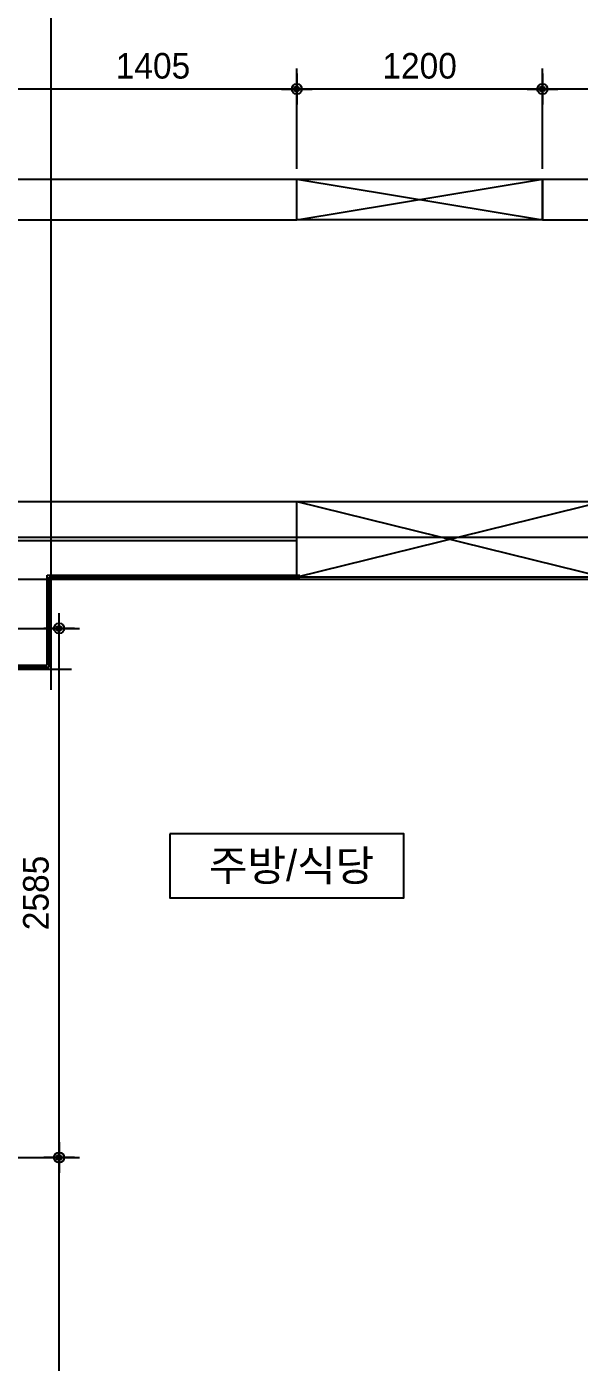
# Model space of a CAD drawing. Header units: millimetres. Extents: x 0 to 92204, y -190080 to 23760.
# Drawn here: x 9864 to 12563, y -147703 to -141179 of the extents above; entities that cross this region are included whole.
import ezdxf
from ezdxf.enums import TextEntityAlignment as Align

# ---------------------------------------------------------------- set-up
doc = ezdxf.new("R2010")
doc.units = ezdxf.units.MM
doc.header["$LTSCALE"] = 100
doc.linetypes.add('AUDIT_D_220706163347-0', pattern=[0])
doc.linetypes.add('CEN', pattern=[62, 60, -1, 0, -1])
doc.layers.get('defpoints').update_dxf_attribs({"color": 139})
for name, color, linetype in [('AA-XXXX-DIMS', 7, 'Continuous'), ('CEN_CON', 1, 'CEN'), ('CEN_WALL', 12, 'CEN'), ('CONC', 2, 'Continuous'), ('DIM', 7, 'AUDIT_D_220706163347-0'), ('ELE3_CON', 7, 'Continuous'), ('MC', 135, 'Continuous'), ('WAL', 3, 'Continuous'), ('WAL_DRY', 7, 'Continuous'), ('실명', 3, 'AUDIT_D_220706163347-0'), ('실명박스', 7, 'AUDIT_D_220706163347-0'), ('창호-open', 4, 'Continuous')]:
    doc.layers.add(name, color=color, linetype=linetype)
doc.layers.add('AA-XXXX-MC', color=153, linetype='AUDIT_D_220706163347-0', plot=False)
doc.styles.add('HAUD01', font='Dotum.ttf')
doc.styles.add('돋움', font='Dotum.ttf')
doc.dimstyles.new('내부100', dxfattribs={"dimscale": 50, "dimtxt": 2.5, "dimasz": 1, "dimexe": 2, "dimexo": 1, "dimgap": 1, "dimtad": 1, "dimdec": 0, "dimzin": 0, "dimdsep": 46, "dimtxsty": '돋움', "dimblk1": 'DIMDOT', "dimblk2": 'DIMDOT', "dimsah": 1, "dimcen": 0.09, "dimdle": 2, "dimclrd": 7, "dimclre": 7, "dimclrt": 3, "dimadec": 0, "dimazin": 0, "dimtfac": 1, "dimtdec": 0, "dimtix": 1, "dimtmove": 2, "dimatfit": 3, "dimldrblk": 'DIMDOT', "dimfxl": 1, "dimtolj": 1, "dimtzin": 0, "dimarcsym": 0})

# ---------------------------------------------------------------- blocks, each defined once
blk = doc.blocks.new('U-131A(기본)', base_point=(-95320.8, -158830.5))
at = {"layer": 'CEN_CON'}
for p, q in [((-95925.8, -148495.5), (-86035.8, -148495.5)), ((-93505.8, -150690.5), (-90465.8, -150690.5))]:
    blk.add_line(p, q, dxfattribs=at)
at = {"layer": 'CEN_WALL'}
blk.add_line((-91065.8, -150245.5), (-86665.8, -150245.5), dxfattribs=at)
at = {"layer": 'CONC'}
for p, q in [((-91205.8, -148495.5), (-89365.8, -148495.5)), ((-89365.8, -148695.5), (-89365.8, -148495.5)), ((-88165.8, -148495.5), (-86135.8, -148495.5)), ((-88165.8, -148695.5), (-88165.8, -148495.5)), ((-91205.8, -148695.5), (-89365.8, -148695.5)), ((-88165.8, -148695.5), (-86385.8, -148695.5))]:
    blk.add_line(p, q, dxfattribs=at)
at = {"layer": 'ELE3_CON'}
blk.add_line((-88165.8, -148695.5), (-89365.8, -148695.5), dxfattribs=at)
at = {"layer": 'MC'}
for p, q in [((-90565.8, -150990.5), (-90565.8, -148195.5)), ((-91065.8, -150450.5), (-86665.8, -150450.5)), ((-91675.8, -150890.5), (-90465.8, -150890.5))]:
    blk.add_line(p, q, dxfattribs=at)
at = {"layer": 'WAL'}
for p, q in [((-90945.8, -150070.5), (-89365.8, -150070.5)), ((-89365.8, -150260.5), (-89365.8, -150070.5)), ((-90755.8, -150260.5), (-89365.8, -150260.5))]:
    blk.add_line(p, q, dxfattribs=at)
at = {"layer": 'WAL_DRY'}
for p, q in [((-90585.8, -150870.5), (-90585.8, -150430.5)), ((-90585.8, -150430.5), (-89350.8, -150430.5)), ((-90575.8, -150440.5), (-89350.8, -150440.5)), ((-90575.8, -150880.5), (-90575.8, -150440.5)), ((-91375.8, -150870.5), (-90585.8, -150870.5)), ((-91375.8, -150880.5), (-90575.8, -150880.5))]:
    blk.add_line(p, q, dxfattribs=at)
blk = doc.blocks.new('DIMDOT')
at = {"layer": 'AA-XXXX-DIMS'}
for p, q in [((0, -1.5), (0, 1.5)), ((-1.5, 0), (1.5, 0))]:
    blk.add_line(p, q, dxfattribs=at)
for radius in [0.5, 0.25]:
    blk.add_circle((0, 0), radius, dxfattribs=at)
blk = doc.blocks.new('*D1710')
at = {"layer": 'defpoints', "color": 0, "transparency": 16777216}
for p in [(9173, -144118), (10021.8, -144118), (9173, -146703)]:
    blk.add_point(p, dxfattribs=at)
at = {"layer": 'DIM', "color": 7, "lineweight": -2, "transparency": 16777216}
for p, q in [((9223, -144118), (10121.8, -144118)), ((10021.8, -146653), (10021.8, -144168)), ((9223, -146703), (10121.8, -146703))]:
    blk.add_line(p, q, dxfattribs=at)
at = {"layer": 'DIM', "color": 7, "lineweight": -2, "transparency": 16777216, "xscale": 50, "yscale": 50, "zscale": 50}
for p, rotation in [((10021.8, -144118), 90), ((10021.8, -146703), 270)]:
    blk.add_blockref('DIMDOT', p, dxfattribs=dict(at, rotation=rotation))
at = {"layer": 'DIM', "color": 3, "transparency": 16777216, "insert": (9909.2, -145410.5), "char_height": 125, "attachment_point": 5, "rotation": 90, "style": '돋움'}
blk.add_mtext('\\A1;2585', dxfattribs=at)
blk = doc.blocks.new('*D1711')
at = {"layer": 'defpoints', "color": 0, "transparency": 16777216}
for p in [(9173, -146703), (10021.8, -146703), (9173, -150758)]:
    blk.add_point(p, dxfattribs=at)
at = {"layer": 'DIM', "color": 7, "lineweight": -2, "transparency": 16777216}
for p, q in [((9223, -146703), (10121.8, -146703)), ((10021.8, -150708), (10021.8, -146753)), ((9223, -150758), (10121.8, -150758))]:
    blk.add_line(p, q, dxfattribs=at)
at = {"layer": 'DIM', "color": 7, "lineweight": -2, "transparency": 16777216, "xscale": 50, "yscale": 50, "zscale": 50}
for p, rotation in [((10021.8, -146703), 90), ((10021.8, -150758), 270)]:
    blk.add_blockref('DIMDOT', p, dxfattribs=dict(at, rotation=rotation))
at = {"layer": 'DIM', "color": 3, "transparency": 16777216, "insert": (9909.2, -148730.5), "char_height": 125, "attachment_point": 5, "rotation": 90, "style": '돋움'}
blk.add_mtext('\\A1;4055', dxfattribs=at)
blk = doc.blocks.new('*D1734')
at = {"layer": 'defpoints', "color": 0, "transparency": 16777216}
for p in [(12383, -141483.4), (12383, -141923), (13518, -141923)]:
    blk.add_point(p, dxfattribs=at)
at = {"layer": 'DIM', "color": 7, "lineweight": -2, "transparency": 16777216}
for p, q in [((12383, -141873), (12383, -141383.4)), ((13518, -141873), (13518, -141383.4)), ((13468, -141483.4), (12433, -141483.4))]:
    blk.add_line(p, q, dxfattribs=at)
at = {"layer": 'DIM', "color": 7, "lineweight": -2, "transparency": 16777216, "xscale": 50, "yscale": 50, "zscale": 50, "rotation": 180}
blk.add_blockref('DIMDOT', (12383, -141483.4), dxfattribs=at)
at = {"layer": 'DIM', "color": 7, "lineweight": -2, "transparency": 16777216, "xscale": 50, "yscale": 50, "zscale": 50}
blk.add_blockref('DIMDOT', (13518, -141483.4), dxfattribs=at)
at = {"layer": 'DIM', "color": 3, "transparency": 16777216, "insert": (12950.5, -141370.8), "char_height": 125, "attachment_point": 5, "style": '돋움'}
blk.add_mtext('\\A1;1135', dxfattribs=at)
blk = doc.blocks.new('*D1735')
at = {"layer": 'defpoints', "color": 0, "transparency": 16777216}
for p in [(11183, -141483.4), (11183, -141923), (12383, -141923)]:
    blk.add_point(p, dxfattribs=at)
at = {"layer": 'DIM', "color": 7, "lineweight": -2, "transparency": 16777216}
for p, q in [((11183, -141873), (11183, -141383.4)), ((12383, -141873), (12383, -141383.4)), ((12333, -141483.4), (11233, -141483.4))]:
    blk.add_line(p, q, dxfattribs=at)
at = {"layer": 'DIM', "color": 7, "lineweight": -2, "transparency": 16777216, "xscale": 50, "yscale": 50, "zscale": 50, "rotation": 180}
blk.add_blockref('DIMDOT', (11183, -141483.4), dxfattribs=at)
at = {"layer": 'DIM', "color": 7, "lineweight": -2, "transparency": 16777216, "xscale": 50, "yscale": 50, "zscale": 50}
blk.add_blockref('DIMDOT', (12383, -141483.4), dxfattribs=at)
at = {"layer": 'DIM', "color": 3, "transparency": 16777216, "insert": (11783, -141370.8), "char_height": 125, "attachment_point": 5, "style": '돋움'}
blk.add_mtext('\\A1;1200', dxfattribs=at)
blk = doc.blocks.new('*D1736')
at = {"layer": 'defpoints', "color": 0, "transparency": 16777216}
for p in [(9778, -141483.4), (9778, -141923), (11183, -141923)]:
    blk.add_point(p, dxfattribs=at)
at = {"layer": 'DIM', "color": 7, "lineweight": -2, "transparency": 16777216}
for p, q in [((9778, -141873), (9778, -141383.4)), ((11183, -141873), (11183, -141383.4)), ((11133, -141483.4), (9828, -141483.4))]:
    blk.add_line(p, q, dxfattribs=at)
at = {"layer": 'DIM', "color": 7, "lineweight": -2, "transparency": 16777216, "xscale": 50, "yscale": 50, "zscale": 50, "rotation": 180}
blk.add_blockref('DIMDOT', (9778, -141483.4), dxfattribs=at)
at = {"layer": 'DIM', "color": 7, "lineweight": -2, "transparency": 16777216, "xscale": 50, "yscale": 50, "zscale": 50}
blk.add_blockref('DIMDOT', (11183, -141483.4), dxfattribs=at)
at = {"layer": 'DIM', "color": 3, "transparency": 16777216, "insert": (10480.5, -141370.8), "char_height": 125, "attachment_point": 5, "style": '돋움'}
blk.add_mtext('\\A1;1405', dxfattribs=at)

msp = doc.modelspace()

# ---------------------------------------------------------------- linework, layer by layer
at = {"layer": 'AA-XXXX-MC'}
msp.add_line((9983, -141623), (9983, -138833), dxfattribs=at)
at = {"layer": '실명박스'}
msp.add_lwpolyline([(10562.5, -145121.1), (10562.5, -145433.6), (11706.2, -145433.6), (11706.2, -145121.1)], close=True, dxfattribs=at)
at = {"layer": '창호-open'}
for p, q in [((11183, -142123), (12383, -141923)), ((11183, -141923), (12383, -142123)), ((12683, -143498), (11183, -143868)), ((11183, -143498), (12683, -143868))]:
    msp.add_line(p, q, dxfattribs=at)
for points in [[(11183, -141923), (12383, -141923), (12383, -142123), (11183, -142123)], [(11183, -143498), (12683, -143498), (12683, -143868), (11183, -143868)]]:
    msp.add_lwpolyline(points, close=True, dxfattribs=at)

# ---------------------------------------------------------------- block references
msp.add_blockref('U-131A(기본)', (5228, -152258))

# ---------------------------------------------------------------- texts
at = {"layer": '실명', "style": 'HAUD01'}
msp.add_text('주방/식당', height=150, dxfattribs=at).set_placement((11157.5, -145275.1), align=Align.MIDDLE)

# ---------------------------------------------------------------- dimensions: what is measured, and where the dimension line sits
at = {"layer": 'DIM'}
for base, p1, p2, picture, middle in [((9778, -141483.4), (11183, -141923), (9778, -141923), '*D1736', (10480.5, -141370.8)), ((11183, -141483.4), (12383, -141923), (11183, -141923), '*D1735', (11783, -141370.8)), ((12383, -141483.4), (13518, -141923), (12383, -141923), '*D1734', (12950.5, -141370.8))]:
    dim = msp.add_linear_dim(base=base, p1=p1, p2=p2, dimstyle='내부100', override={"dimscale": 50}, dxfattribs=at)
    dim.commit()
    dim.dimension.update_dxf_attribs({"geometry": picture, "text_midpoint": middle})
for base, p1, p2, picture, middle in [((10021.8, -144118), (9173, -146703), (9173, -144118), '*D1710', (9909.2, -145410.5)), ((10021.8, -146703), (9173, -150758), (9173, -146703), '*D1711', (9909.2, -148730.5))]:
    dim = msp.add_linear_dim(base=base, p1=p1, p2=p2, angle=270, dimstyle='내부100', override={"dimscale": 50}, dxfattribs=at)
    dim.commit()
    dim.dimension.update_dxf_attribs({"geometry": picture, "text_midpoint": middle})

doc.saveas('drawing.dxf')
